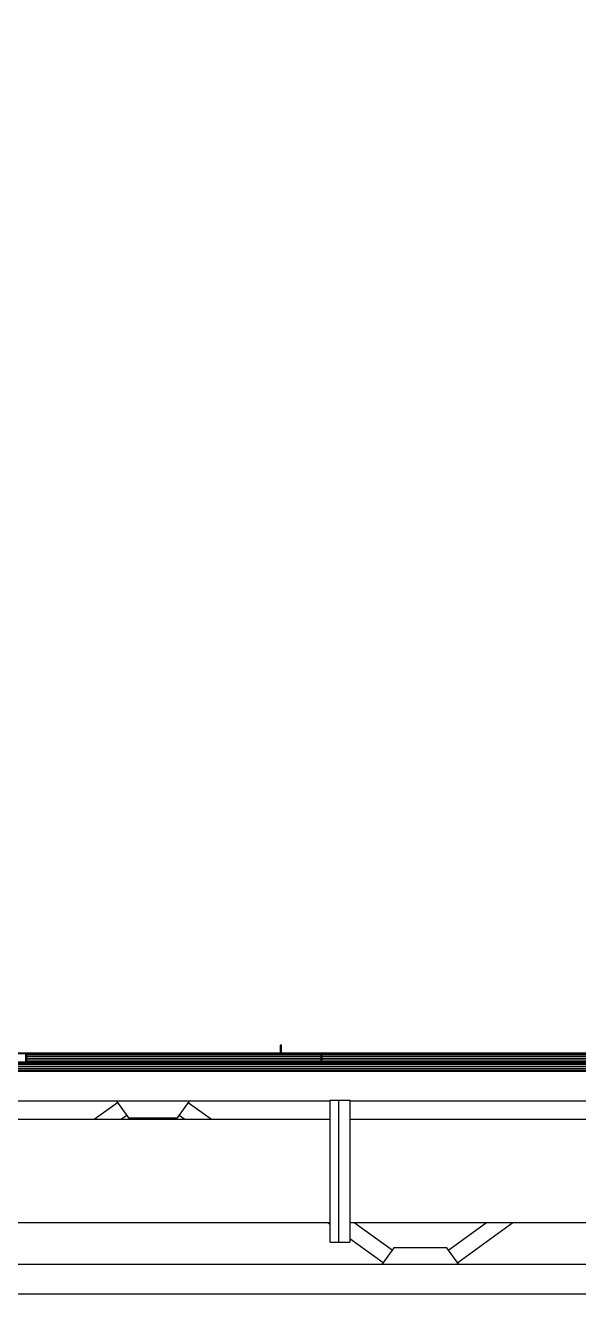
# Model space of a CAD drawing. Header units: metres. Extents: x 0 to 63075, y 0 to 44550.
# Drawn here: x 58903 to 59312, y 39990 to 40929 of the extents above; entities that cross this region are included whole.
import ezdxf

# ---------------------------------------------------------------- set-up
doc = ezdxf.new("R2010")
doc.units = ezdxf.units.M
doc.header["$LTSCALE"] = 75
for name, color, linetype in [('GSB', 7, 'Continuous'), ('ML6', 1, 'Continuous'), ('SDM', 7, 'Continuous'), ('SL1', 8, 'Continuous')]:
    doc.layers.add(name, color=color, linetype=linetype)
doc.styles.add('ROMANS', font='ROMANS.SHX')
doc.dimstyles.new('75___1-75', dxfattribs={"dimscale": 75, "dimtxt": 2.5, "dimasz": 2, "dimexe": 1.5, "dimexo": 1, "dimgap": 0.5, "dimtad": 1, "dimdec": 0, "dimzin": 12, "dimtxsty": 'ROMANS', "dimcen": 0, "dimclrd": 256, "dimclre": 256, "dimclrt": 3, "dimazin": 3, "dimtfac": 1, "dimtdec": 0, "dimtmove": 0, "dimatfit": 0, "dimfxl": 1, "dimlwd": -1, "dimlwe": -1, "dimarcsym": 0})

# ---------------------------------------------------------------- blocks, each defined once
blk = doc.blocks.new('A$C6bae614f')
at = {"layer": 'SL1'}
for p, q in [((407664.3, 42355.7), (407664.3, 42316.6)), ((407670.6, 42355.7), (407664.3, 42355.7)), ((407670.6, 42316.6), (407670.6, 42355.7)), ((410981.8, 42316.4), (402853.8, 42316.7)), ((402953.8, 42314.8), (410881.8, 42314.6)), ((406411.5, 42312.2), (406411.5, 42273.1)), ((406417.8, 42312.2), (406411.5, 42312.2)), ((406417.8, 42273.1), (406417.8, 42312.2)), ((406417.8, 42309.4), (407864, 42309.4)), ((406417.8, 42301.5), (407864, 42301.5)), ((406417.8, 42292.2), (407864, 42292.1)), ((407864, 42312.1), (407864, 42273)), ((407870.3, 42312.1), (407864, 42312.1)), ((407870.3, 42273), (407870.3, 42312.1)), ((407870.3, 42309.4), (409316.5, 42309.4)), ((407870.3, 42301.5), (409316.5, 42301.4)), ((407870.3, 42292.1), (409316.5, 42292.1)), ((409770.3, 42226.1), (401675.3, 42226.3)), ((411099.7, 42248.5), (404640.9, 42248.8)), ((411097.9, 42257.9), (404642.8, 42258.1)), ((411097.9, 42239.2), (404642.8, 42239.4)), ((411081, 42265.8), (404648.1, 42266)), ((411092.6, 42231.3), (404648.1, 42231.5)), ((404765.3, 42273.1), (411075.3, 42272.9)), ((404765.3, 42271.3), (411084.7, 42271.1)), ((406417.8, 42282.9), (407864, 42282.8)), ((406417.8, 42274.9), (407864, 42274.9)), ((407870.3, 42282.8), (409316.5, 42282.8)), ((407870.3, 42274.9), (409316.5, 42274.8)), ((407910.9, 42080.1), (405007.1, 42080.2)), ((406865, 42071.7), (406750.2, 41989.1)), ((406859.2, 42080.2), (406859.2, 42079.9)), ((406859.2, 42079.9), (406918, 41998.1)), ((407158.7, 41998.1), (407217.7, 42079.7)), ((407325.9, 41989.1), (407211.8, 42071.5)), ((407217.7, 42079.7), (407217.7, 42080.2)), ((407910.9, 42084.3), (408007.1, 42084.3)), ((407910.9, 41385.8), (407910.9, 42084.3)), ((407952.1, 42084.3), (407952.1, 41385.8)), ((408007.1, 42084.3), (408007.1, 41385.8)), ((409770.3, 42080.1), (408007.1, 42080.1)), ((407910.9, 41989.1), (405007.1, 41989.2)), ((406909.5, 42009.9), (406880.6, 41989.1)), ((406918, 41998.1), (407158.7, 41998.1)), ((407195.8, 41989.1), (407167.2, 42009.8)), ((410910.9, 41989), (408007.1, 41989.1)), ((407910.9, 41481.1), (405007.1, 41481.2)), ((407910.9, 41472.3), (407898.8, 41481.1)), ((410910.9, 41481), (408007.1, 41481.1)), ((408215, 41346.5), (408028.9, 41481.1)), ((408678.8, 41481), (408493.4, 41346.6)), ((408808.6, 41481), (408538.1, 41284.9)), ((407910.9, 41385.8), (408007.1, 41385.8)), ((408170.4, 41284.8), (408007.1, 41402.8)), ((408223.5, 41358.2), (408164.6, 41276.7)), ((408484.9, 41358.2), (408223.5, 41358.2)), ((408544, 41276.8), (408484.9, 41358.2)), ((409770.3, 41276.1), (401675.3, 41276.3)), ((408164.6, 41276.7), (408164.6, 41276.1)), ((408544, 41276.1), (408544, 41276.8)), ((409770.3, 41130.1), (401675.3, 41130.3))]:
    blk.add_line(p, q, dxfattribs=at)
blk = doc.blocks.new('zw$15D4')
at = {"layer": 'ML6', "xscale": 0.2502808837766805, "yscale": 0.2502808837766805, "zscale": 0.2502808837766805}
blk.add_blockref('A$C6bae614f', (-85544.7, -3177.3), dxfattribs=at)

msp = doc.modelspace()

# ---------------------------------------------------------------- block references
at = {"layer": 'GSB', "xscale": 0.6000000000000068, "yscale": 0.6000000000000068, "zscale": 0.6000000000000068}
msp.add_blockref('zw$15D4', (49200, 35721.63), dxfattribs=at)

# ---------------------------------------------------------------- leaders
at = {"layer": 'SDM'}
msp.add_leader([(52766.71, 37891.88), (59453.13, 42438.72), (62243.43, 42438.72)], dimstyle='75___1-75', override={"dimtad": 0}, dxfattribs=at)

doc.saveas('drawing.dxf')
